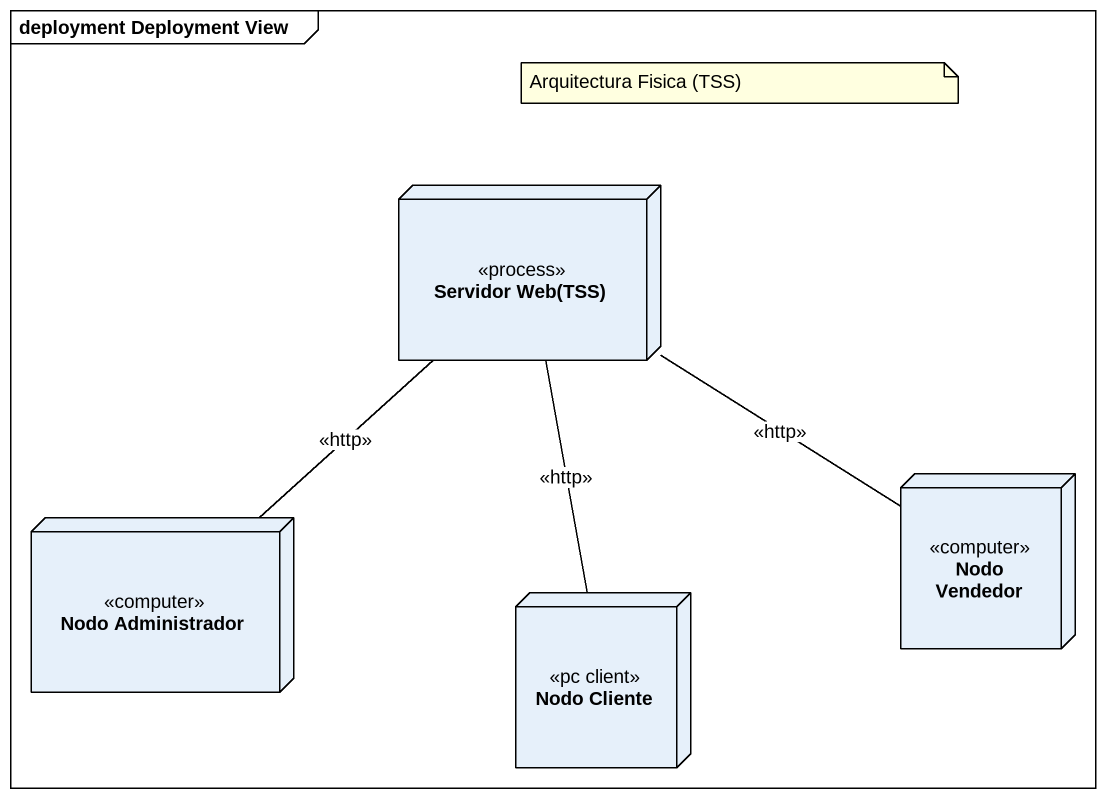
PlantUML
@startuml
mainframe deployment Deployment View
node "Servidor Web(TSS)" as Servidor_Web_TSS <<process>>
node "Nodo Administrador" as Nodo_Administrador <<computer>>
node "Nodo Vendedor" as Nodo_Vendedor <<computer>>
node "Nodo Cliente" as Nodo_Cliente <<pc client>>
Nodo_Administrador -up- Servidor_Web_TSS : <<http>>
Nodo_Vendedor -up- Servidor_Web_TSS : <<http>>
Nodo_Cliente -up- Servidor_Web_TSS : <<http>>
note as N1
  Arquitectura Fisica (TSS)
end note
@enduml
